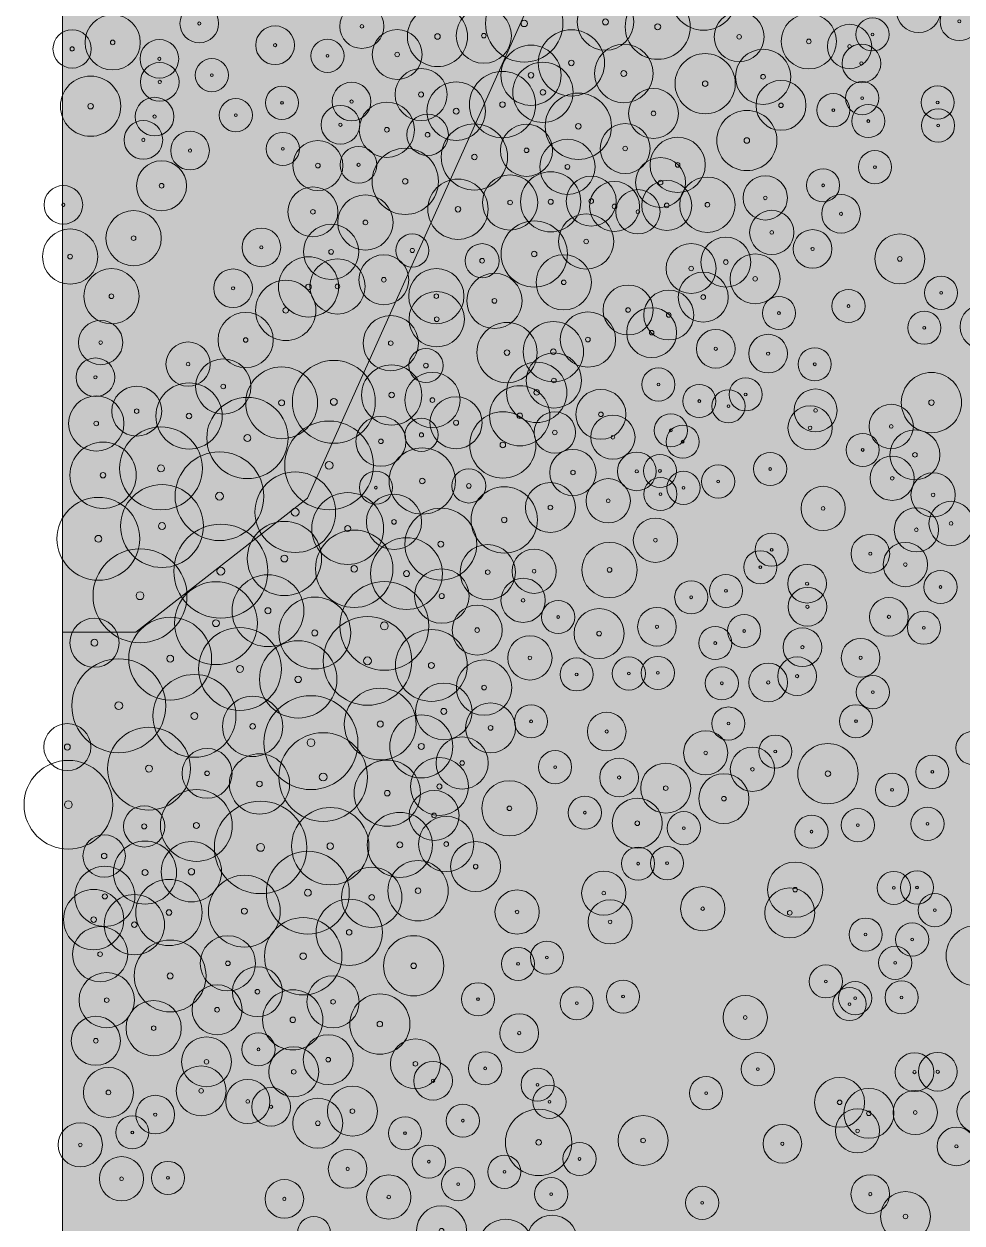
# Model space of a CAD drawing. Header units: metres. Extents: x -7 to 1019, y -7 to 1014.
# Drawn here: x -6.9 to 162.8, y 463.9 to 680.9 of the extents above; entities that cross this region are included whole.
import ezdxf

# ---------------------------------------------------------------- set-up
doc = ezdxf.new("R2010")
doc.units = ezdxf.units.M
doc.header["$MEASUREMENT"] = 0
for name, color, linetype, lineweight, true_color in [('TPX_CONTOUR_LINES_5M', 7, 'CONTINUOUS', 0, 0x969696), ('TPX_FRAME_PROJECT', 7, 'CONTINUOUS', 0, 0x000000), ('TPX_VEGETATION_GREEN_SPACES', 7, 'CONTINUOUS', 0, 0x58ba48), ('TPX_VEGETATION_GREEN_SPACES_HATCH', 7, 'CONTINUOUS', 0, 0x58ba48), ('TPX_VEGETATION_TREES_INDIVIDUAL', 7, 'CONTINUOUS', 0, 0x136734)]:
    doc.layers.add(name, color=color, linetype=linetype, lineweight=lineweight, true_color=true_color)

# ---------------------------------------------------------------- blocks, each defined once
blk = doc.blocks.new('TREETR004_CR044')
at = {"layer": 'TPX_VEGETATION_TREES_INDIVIDUAL'}
for radius in [4.44, 0.417]:
    blk.add_circle((0, 0, 0.04), radius, dxfattribs=at)
blk = doc.blocks.new('TREETR005_CR060')
at = {"layer": 'TPX_VEGETATION_TREES_INDIVIDUAL'}
for radius in [6, 0.5]:
    blk.add_circle((0, 0, 0.04), radius, dxfattribs=at)
blk = doc.blocks.new('TREETR005_CR049')
at = {"layer": 'TPX_VEGETATION_TREES_INDIVIDUAL'}
for radius in [4.93, 0.458]:
    blk.add_circle((0, 0, 0.04), radius, dxfattribs=at)
blk = doc.blocks.new('TREETR004_CR031')
at = {"layer": 'TPX_VEGETATION_TREES_INDIVIDUAL'}
for radius in [3.09, 0.417]:
    blk.add_circle((0, 0, 0.04), radius, dxfattribs=at)
blk = doc.blocks.new('TREETR003_CR033')
at = {"layer": 'TPX_VEGETATION_TREES_INDIVIDUAL'}
for radius in [3.32, 0.292]:
    blk.add_circle((0, 0, 0.04), radius, dxfattribs=at)
blk = doc.blocks.new('TREETR006_CR070')
at = {"layer": 'TPX_VEGETATION_TREES_INDIVIDUAL'}
for radius in [7, 0.583]:
    blk.add_circle((0, 0, 0.04), radius, dxfattribs=at)
blk = doc.blocks.new('TREETR003_CR030')
at = {"layer": 'TPX_VEGETATION_TREES_INDIVIDUAL'}
for radius in [3, 0.25]:
    blk.add_circle((0, 0, 0.04), radius, dxfattribs=at)
blk = doc.blocks.new('TREETR005_CR051')
at = {"layer": 'TPX_VEGETATION_TREES_INDIVIDUAL'}
for radius in [5.13, 0.542]:
    blk.add_circle((0, 0, 0.04), radius, dxfattribs=at)
blk = doc.blocks.new('TREETR004_CR045')
at = {"layer": 'TPX_VEGETATION_TREES_INDIVIDUAL'}
for radius in [4.52, 0.417]:
    blk.add_circle((0, 0, 0.04), radius, dxfattribs=at)
blk = doc.blocks.new('TREETR005_CR057')
at = {"layer": 'TPX_VEGETATION_TREES_INDIVIDUAL'}
for radius in [5.71, 0.542]:
    blk.add_circle((0, 0, 0.04), radius, dxfattribs=at)
blk = doc.blocks.new('TREETR004_CR038')
at = {"layer": 'TPX_VEGETATION_TREES_INDIVIDUAL'}
for radius in [3.75, 0.417]:
    blk.add_circle((0, 0, 0.04), radius, dxfattribs=at)
blk = doc.blocks.new('TREETR004_CR047')
at = {"layer": 'TPX_VEGETATION_TREES_INDIVIDUAL'}
for radius in [4.72, 0.417]:
    blk.add_circle((0, 0, 0.04), radius, dxfattribs=at)
blk = doc.blocks.new('TREETR005_CR059')
at = {"layer": 'TPX_VEGETATION_TREES_INDIVIDUAL'}
for radius in [5.89, 0.542]:
    blk.add_circle((0, 0, 0.04), radius, dxfattribs=at)
blk = doc.blocks.new('TREETR006_CR074')
at = {"layer": 'TPX_VEGETATION_TREES_INDIVIDUAL'}
for radius in [7.35, 0.625]:
    blk.add_circle((0, 0, 0.04), radius, dxfattribs=at)
blk = doc.blocks.new('TREETR005_CR052')
at = {"layer": 'TPX_VEGETATION_TREES_INDIVIDUAL'}
for radius in [5.24, 0.458]:
    blk.add_circle((0, 0, 0.04), radius, dxfattribs=at)
blk = doc.blocks.new('TREETR005_CR054')
at = {"layer": 'TPX_VEGETATION_TREES_INDIVIDUAL'}
for radius in [5.44, 0.458]:
    blk.add_circle((0, 0, 0.04), radius, dxfattribs=at)
blk = doc.blocks.new('TREETR003_CR040')
at = {"layer": 'TPX_VEGETATION_TREES_INDIVIDUAL'}
for radius in [4, 0.333]:
    blk.add_circle((0, 0, 0.04), radius, dxfattribs=at)
blk = doc.blocks.new('TREETR004_CR050')
at = {"layer": 'TPX_VEGETATION_TREES_INDIVIDUAL'}
for radius in [5, 0.417]:
    blk.add_circle((0, 0, 0.04), radius, dxfattribs=at)
blk = doc.blocks.new('TREETR006_CR045')
at = {"layer": 'TPX_VEGETATION_TREES_INDIVIDUAL'}
for radius in [4.45, 0.625]:
    blk.add_circle((0, 0, 0.04), radius, dxfattribs=at)
blk = doc.blocks.new('TREETR003_CR039')
at = {"layer": 'TPX_VEGETATION_TREES_INDIVIDUAL'}
for radius in [3.89, 0.333]:
    blk.add_circle((0, 0, 0.04), radius, dxfattribs=at)
blk = doc.blocks.new('TREETR005_CR037')
at = {"layer": 'TPX_VEGETATION_TREES_INDIVIDUAL'}
for radius in [3.74, 0.458]:
    blk.add_circle((0, 0, 0.04), radius, dxfattribs=at)
blk = doc.blocks.new('TREETR004_CR042')
at = {"layer": 'TPX_VEGETATION_TREES_INDIVIDUAL'}
for radius in [4.19, 0.417]:
    blk.add_circle((0, 0, 0.04), radius, dxfattribs=at)
blk = doc.blocks.new('TREETR004_CR035')
at = {"layer": 'TPX_VEGETATION_TREES_INDIVIDUAL'}
for radius in [3.47, 0.375]:
    blk.add_circle((0, 0, 0.04), radius, dxfattribs=at)
blk = doc.blocks.new('TREETR005_CR055')
at = {"layer": 'TPX_VEGETATION_TREES_INDIVIDUAL'}
for radius in [5.45, 0.5]:
    blk.add_circle((0, 0, 0.04), radius, dxfattribs=at)
blk = doc.blocks.new('TREETR006_CR075')
at = {"layer": 'TPX_VEGETATION_TREES_INDIVIDUAL'}
for radius in [7.5, 0.625]:
    blk.add_circle((0, 0, 0.04), radius, dxfattribs=at)
blk = doc.blocks.new('TREETR007_CR080')
at = {"layer": 'TPX_VEGETATION_TREES_INDIVIDUAL'}
for radius in [8.03, 0.708]:
    blk.add_circle((0, 0, 0.04), radius, dxfattribs=at)
blk = doc.blocks.new('TREETR006_CR055')
at = {"layer": 'TPX_VEGETATION_TREES_INDIVIDUAL'}
for radius in [5.46, 0.583]:
    blk.add_circle((0, 0, 0.04), radius, dxfattribs=at)
blk = doc.blocks.new('TREETR007_CR084')
at = {"layer": 'TPX_VEGETATION_TREES_INDIVIDUAL'}
for radius in [8.37, 0.708]:
    blk.add_circle((0, 0, 0.04), radius, dxfattribs=at)
blk = doc.blocks.new('TREETR005_CR047')
at = {"layer": 'TPX_VEGETATION_TREES_INDIVIDUAL'}
for radius in [4.71, 0.458]:
    blk.add_circle((0, 0, 0.04), radius, dxfattribs=at)
blk = doc.blocks.new('TREETR004_CR030')
at = {"layer": 'TPX_VEGETATION_TREES_INDIVIDUAL'}
for radius in [3, 0.375]:
    blk.add_circle((0, 0, 0.04), radius, dxfattribs=at)
blk = doc.blocks.new('TREETR005_CR053')
at = {"layer": 'TPX_VEGETATION_TREES_INDIVIDUAL'}
for radius in [5.3, 0.542]:
    blk.add_circle((0, 0, 0.04), radius, dxfattribs=at)
blk = doc.blocks.new('TREETR005_CR065')
at = {"layer": 'TPX_VEGETATION_TREES_INDIVIDUAL'}
for radius in [6.5, 0.542]:
    blk.add_circle((0, 0, 0.04), radius, dxfattribs=at)
blk = doc.blocks.new('TREETR005_CR038')
at = {"layer": 'TPX_VEGETATION_TREES_INDIVIDUAL'}
for radius in [3.84, 0.5]:
    blk.add_circle((0, 0, 0.04), radius, dxfattribs=at)
blk = doc.blocks.new('TREETR005_CR043')
at = {"layer": 'TPX_VEGETATION_TREES_INDIVIDUAL'}
for radius in [4.25, 0.542]:
    blk.add_circle((0, 0, 0.04), radius, dxfattribs=at)
blk = doc.blocks.new('TREETR003_CR035')
at = {"layer": 'TPX_VEGETATION_TREES_INDIVIDUAL'}
for radius in [3.5, 0.292]:
    blk.add_circle((0, 0, 0.04), radius, dxfattribs=at)
blk = doc.blocks.new('TREETR007_CR073')
at = {"layer": 'TPX_VEGETATION_TREES_INDIVIDUAL'}
for radius in [7.3, 0.708]:
    blk.add_circle((0, 0, 0.04), radius, dxfattribs=at)
blk = doc.blocks.new('TREETR006_CR067')
at = {"layer": 'TPX_VEGETATION_TREES_INDIVIDUAL'}
for radius in [6.72, 0.625]:
    blk.add_circle((0, 0, 0.04), radius, dxfattribs=at)
blk = doc.blocks.new('TREETR007_CR085')
at = {"layer": 'TPX_VEGETATION_TREES_INDIVIDUAL'}
for radius in [8.5, 0.708]:
    blk.add_circle((0, 0, 0.04), radius, dxfattribs=at)

msp = doc.modelspace()

# ---------------------------------------------------------------- hatches: boundary and pattern name
at = {"layer": 'TPX_VEGETATION_GREEN_SPACES_HATCH'}
msp.add_hatch(color=256, dxfattribs=at).paths.add_polyline_path([(0, 815.56), (0, 165.34), (13.02, 152.57), (46.37, 184.19), (48.03, 224.85), (83.18, 235.28), (122.01, 247.5), (139.83, 216.9), (560.02, 738.24), (575.52, 717.94), (628.86, 774.72), (664.02, 898.62), (626.71, 936.05), (591.38, 961.32), (529.37, 1005.65), (527.1, 1007.12), (425.31, 1007.12), (370.92, 971.48), (91.66, 834.53), (82.63, 852.04), (0, 815.56)])

# ---------------------------------------------------------------- linework, layer by layer
at = {"layer": 'TPX_CONTOUR_LINES_5M', "elevation": 0.05}
msp.add_lwpolyline([(272.27, 1007.12), (272.27, 991.86), (279.68, 981.37), (332.95, 977.7), (351.77, 961.34), (359.12, 869.79), (332.95, 788.8), (306.31, 768.14), (279.68, 765.23), (253.04, 772.6), (173.13, 824.26), (146.5, 818.4), (93.71, 778.23), (112.74, 747.71), (44.38, 595.12), (13.32, 570.81), (0, 570.81)], dxfattribs=at)
at = {"layer": 'TPX_FRAME_PROJECT', "elevation": 0}
msp.add_lwpolyline([(0, 0), (1012.17, 0), (1012.17, 1007.12), (0, 1007.12)], close=True, dxfattribs=at)
at = {"layer": 'TPX_VEGETATION_GREEN_SPACES', "elevation": 0}
msp.add_lwpolyline([(0, 815.56), (0, 165.34), (13.02, 152.57), (46.37, 184.19), (48.03, 224.85), (83.18, 235.28), (122.01, 247.5), (139.83, 216.9), (560.02, 738.24), (575.52, 717.94), (628.86, 774.72), (664.02, 898.62), (626.71, 936.05), (591.38, 961.32), (529.37, 1005.65), (527.1, 1007.12), (425.31, 1007.12), (370.92, 971.48), (91.66, 834.53), (82.63, 852.04)], close=True, dxfattribs=at)

# ---------------------------------------------------------------- block references
at = {"layer": 'TPX_VEGETATION_TREES_INDIVIDUAL'}
for name, p in [('TREETR005_CR060', (116.03, 685.81, 0.04)), ('TREETR006_CR070', (83.57, 681.04, 0.04)), ('TREETR005_CR051', (98.27, 681.31, 0.04)), ('TREETR005_CR059', (107.73, 680.43, 0.04)), ('TREETR003_CR040', (154.92, 683.37, 0.04)), ('TREETR003_CR035', (24.78, 681.03, 0.04)), ('TREETR003_CR040', (54.19, 680.51, 0.04)), ('TREETR005_CR055', (67.87, 678.67, 0.04)), ('TREETR004_CR050', (76.26, 678.82, 0.04)), ('TREETR003_CR035', (162.3, 681.42, 0.04)), ('TREETR004_CR050', (9.1, 677.61, 0.04)), ('TREETR004_CR045', (122.46, 678.61, 0.04)), ('TREETR004_CR050', (135.07, 677.79, 0.04)), ('TREETR003_CR030', (146.6, 679.05, 0.04)), ('TREETR004_CR035', (1.77, 676.43, 0.04)), ('TREETR003_CR035', (38.5, 677.1, 0.04)), ('TREETR004_CR045', (60.58, 675.41, 0.04)), ('TREETR005_CR060', (92.1, 673.89, 0.04)), ('TREETR003_CR040', (142.44, 676.88, 0.04)), ('TREETR003_CR035', (17.55, 674.63, 0.04)), ('TREETR003_CR030', (47.98, 675.18, 0.04)), ('TREETR005_CR053', (101.58, 671.97, 0.04)), ('TREETR003_CR035', (144.59, 673.79, 0.04)), ('TREETR005_CR055', (84.79, 671.66, 0.04)), ('TREETR005_CR055', (116.31, 670.14, 0.04)), ('TREETR004_CR050', (126.79, 671.38, 0.04)), ('TREETR003_CR035', (17.62, 670.45, 0.04)), ('TREETR003_CR030', (27.05, 671.67, 0.04)), ('TREETR005_CR055', (86.95, 668.57, 0.04)), ('TREETR005_CR055', (5.11, 666.05, 0.04)), ('TREETR005_CR047', (64.91, 668.17, 0.04)), ('TREETR005_CR060', (79.64, 666.35, 0.04)), ('TREETR003_CR030', (39.74, 666.67, 0.04)), ('TREETR003_CR035', (52.33, 666.9, 0.04)), ('TREETR005_CR053', (71.26, 665.15, 0.04)), ('TREETR004_CR045', (106.96, 664.75, 0.04)), ('TREETR004_CR045', (130.03, 666.21, 0.04)), ('TREETR003_CR030', (144.71, 667.52, 0.04)), ('TREETR003_CR030', (158.37, 666.73, 0.04)), ('TREETR003_CR035', (16.69, 664.17, 0.04)), ('TREETR003_CR030', (31.38, 664.43, 0.04)), ('TREETR004_CR050', (58.72, 661.79, 0.04)), ('TREETR005_CR060', (93.36, 662.42, 0.04)), ('TREETR003_CR030', (139.5, 665.34, 0.04)), ('TREETR003_CR035', (50.31, 662.69, 0.04)), ('TREETR004_CR038', (66.09, 660.88, 0.04)), ('TREETR005_CR055', (123.85, 659.84, 0.04)), ('TREETR003_CR030', (145.83, 663.37, 0.04)), ('TREETR003_CR030', (158.45, 662.55, 0.04)), ('TREETR003_CR035', (14.66, 659.95, 0.04)), ('TREETR005_CR060', (74.56, 656.86, 0.04)), ('TREETR004_CR047', (83.99, 658.07, 0.04)), ('TREETR004_CR045', (101.83, 658.39, 0.04)), ('TREETR003_CR035', (23.1, 658.02, 0.04)), ('TREETR003_CR030', (39.89, 658.32, 0.04)), ('TREETR004_CR050', (91.39, 655.07, 0.04)), ('TREETR004_CR050', (111.33, 655.43, 0.04)), ('TREETR004_CR045', (46.24, 655.3, 0.04)), ('TREETR003_CR033', (53.59, 655.44, 0.04)), ('TREETR005_CR060', (62.04, 652.45, 0.04)), ('TREETR003_CR030', (147.03, 655.03, 0.04)), ('TREETR004_CR045', (17.96, 651.66, 0.04)), ('TREETR004_CR045', (108.24, 652.24, 0.04)), ('TREETR004_CR050', (81.01, 648.62, 0.04)), ('TREETR005_CR054', (88.36, 648.75, 0.04)), ('TREETR004_CR045', (95.7, 648.88, 0.04)), ('TREETR003_CR040', (127.19, 649.45, 0.04)), ('TREETR003_CR030', (137.64, 651.73, 0.04)), ('TREETR003_CR035', (0.18, 648.2, 0.04)), ('TREETR004_CR045', (45.34, 646.93, 0.04)), ('TREETR005_CR055', (71.58, 647.4, 0.04)), ('TREETR004_CR045', (99.92, 647.92, 0.04)), ('TREETR004_CR045', (109.36, 648.09, 0.04)), ('TREETR004_CR050', (116.71, 648.22, 0.04)), ('TREETR004_CR050', (54.83, 645.01, 0.04)), ('TREETR003_CR040', (104.14, 646.95, 0.04)), ('TREETR003_CR035', (140.89, 646.57, 0.04)), ('TREETR004_CR050', (12.89, 642.17, 0.04)), ('TREETR003_CR040', (128.35, 643.21, 0.04)), ('TREETR005_CR060', (85.38, 639.3, 0.04)), ('TREETR004_CR050', (94.78, 641.56, 0.04)), ('TREETR004_CR050', (1.4, 638.83, 0.04)), ('TREETR003_CR035', (36.01, 640.5, 0.04)), ('TREETR004_CR050', (48.63, 639.68, 0.04)), ('TREETR004_CR030', (63.32, 639.94, 0.04)), ('TREETR003_CR035', (135.75, 640.21, 0.04)), ('TREETR004_CR045', (151.53, 638.4, 0.04)), ('TREETR004_CR031', (75.95, 638.08, 0.04)), ('TREETR004_CR045', (113.77, 636.68, 0.04)), ('TREETR004_CR045', (120.05, 637.84, 0.04)), ('TREETR005_CR055', (44.54, 633.34, 0.04)), ('TREETR004_CR050', (49.79, 633.43, 0.04)), ('TREETR004_CR045', (58.17, 634.63, 0.04)), ('TREETR004_CR050', (90.72, 634.17, 0.04)), ('TREETR004_CR045', (125.35, 634.8, 0.04)), ('TREETR004_CR050', (8.88, 631.65, 0.04)), ('TREETR003_CR035', (30.9, 633.09, 0.04)), ('TREETR004_CR050', (67.67, 631.67, 0.04)), ('TREETR004_CR045', (115.96, 631.5, 0.04)), ('TREETR005_CR055', (40.42, 629.09, 0.04)), ('TREETR004_CR050', (78.18, 630.81, 0.04)), ('TREETR003_CR030', (158.99, 632.27, 0.04)), ('TREETR004_CR050', (67.74, 627.49, 0.04)), ('TREETR004_CR045', (102.36, 629.16, 0.04)), ('TREETR004_CR045', (109.72, 628.25, 0.04)), ('TREETR003_CR030', (142.24, 629.88, 0.04)), ('TREETR004_CR045', (106.63, 625.06, 0.04)), ('TREETR003_CR030', (129.66, 628.61, 0.04)), ('TREETR003_CR040', (166.45, 626.14, 0.04)), ('TREETR004_CR050', (33.17, 623.73, 0.04)), ('TREETR004_CR050', (59.42, 623.16, 0.04)), ('TREETR004_CR050', (95.1, 623.81, 0.04)), ('TREETR003_CR030', (155.96, 625.95, 0.04)), ('TREETR003_CR040', (6.93, 623.26, 0.04)), ('TREETR005_CR055', (80.45, 621.45, 0.04)), ('TREETR005_CR055', (88.85, 621.61, 0.04)), ('TREETR003_CR035', (118.23, 622.14, 0.04)), ('TREETR003_CR040', (22.75, 619.37, 0.04)), ('TREETR003_CR035', (127.7, 621.26, 0.04)), ('TREETR004_CR031', (65.79, 619.1, 0.04)), ('TREETR004_CR050', (88.94, 616.39, 0.04)), ('TREETR003_CR030', (136.13, 619.33, 0.04)), ('TREETR003_CR035', (5.99, 616.98, 0.04)), ('TREETR004_CR050', (29.12, 615.31, 0.04)), ('TREETR005_CR065', (39.67, 612.36, 0.04)), ('TREETR006_CR075', (49.12, 612.53, 0.04)), ('TREETR005_CR055', (59.59, 613.77, 0.04)), ('TREETR005_CR055', (85.83, 614.24, 0.04)), ('TREETR003_CR030', (107.85, 615.68, 0.04)), ('TREETR004_CR050', (66.96, 612.86, 0.04)), ('TREETR003_CR030', (123.63, 613.88, 0.04)), ('TREETR005_CR055', (157.25, 612.4, 0.04)), ('TREETR004_CR045', (13.45, 610.85, 0.04)), ('TREETR005_CR060', (22.92, 609.97, 0.04)), ('TREETR005_CR055', (82.76, 610.01, 0.04)), ('TREETR004_CR045', (97.45, 610.27, 0.04)), ('TREETR003_CR030', (115.25, 612.68, 0.04)), ('TREETR003_CR030', (120.52, 611.73, 0.04)), ('TREETR003_CR039', (136.28, 610.97, 0.04)), ('TREETR004_CR050', (6.14, 608.62, 0.04)), ('TREETR006_CR074', (33.49, 605.98, 0.04)), ('TREETR005_CR047', (71.23, 608.75, 0.04)), ('TREETR005_CR060', (79.7, 604.73, 0.04)), ('TREETR004_CR038', (89.11, 606.99, 0.04)), ('TREETR003_CR040', (99.62, 606.13, 0.04)), ('TREETR003_CR030', (110.1, 607.37, 0.04)), ('TREETR003_CR040', (135.29, 607.82, 0.04)), ('TREETR003_CR040', (149.98, 608.09, 0.04)), ('TREETR006_CR075', (17.84, 600.48, 0.04)), ('TREETR007_CR080', (48.27, 601.03, 0.04)), ('TREETR004_CR045', (57.64, 605.38, 0.04)), ('TREETR004_CR030', (64.97, 606.55, 0.04)), ('TREETR003_CR030', (112.24, 605.32, 0.04)), ('TREETR003_CR030', (144.81, 603.82, 0.04)), ('TREETR004_CR045', (154.27, 602.94, 0.04)), ('TREETR005_CR060', (7.36, 599.25, 0.04)), ('TREETR007_CR080', (28.43, 595.45, 0.04)), ('TREETR005_CR060', (65.12, 598.2, 0.04)), ('TREETR004_CR042', (92.39, 599.74, 0.04)), ('TREETR003_CR035', (103.93, 599.95, 0.04)), ('TREETR003_CR030', (108.13, 600.02, 0.04)), ('TREETR003_CR030', (128.07, 600.38, 0.04)), ('TREETR003_CR040', (150.15, 598.69, 0.04)), ('TREETR007_CR073', (42.13, 592.56, 0.04)), ('TREETR003_CR030', (56.74, 597, 0.04)), ('TREETR004_CR031', (73.54, 597.31, 0.04)), ('TREETR003_CR030', (112.39, 596.96, 0.04)), ('TREETR003_CR030', (118.67, 598.12, 0.04)), ('TREETR003_CR040', (157.55, 595.69, 0.04)), ('TREETR006_CR075', (18.03, 590.04, 0.04)), ('TREETR005_CR060', (79.95, 591.16, 0.04)), ('TREETR004_CR045', (88.3, 593.4, 0.04)), ('TREETR003_CR040', (98.78, 594.63, 0.04)), ('TREETR003_CR030', (108.21, 595.84, 0.04)), ('TREETR003_CR040', (137.65, 593.24, 0.04)), ('TREETR006_CR075', (6.52, 587.74, 0.04)), ('TREETR005_CR065', (51.63, 589.6, 0.04)), ('TREETR004_CR050', (60.01, 590.8, 0.04)), ('TREETR005_CR065', (68.48, 586.77, 0.04)), ('TREETR003_CR040', (154.52, 589.37, 0.04)), ('TREETR003_CR040', (160.8, 590.53, 0.04)), ('TREETR006_CR067', (40.18, 584.17, 0.04)), ('TREETR003_CR040', (107.31, 587.47, 0.04)), ('TREETR007_CR085', (28.67, 581.88, 0.04)), ('TREETR006_CR070', (52.81, 582.31, 0.04)), ('TREETR003_CR030', (128.34, 585.76, 0.04)), ('TREETR003_CR035', (146.2, 585.04, 0.04)), ('TREETR005_CR065', (62.27, 581.44, 0.04)), ('TREETR004_CR050', (76.97, 581.7, 0.04)), ('TREETR004_CR050', (99.01, 582.1, 0.04)), ('TREETR003_CR040', (152.53, 583.07, 0.04)), ('TREETR007_CR085', (14.05, 577.43, 0.04)), ('TREETR003_CR040', (85.36, 581.86, 0.04)), ('TREETR003_CR030', (126.29, 582.59, 0.04)), ('TREETR005_CR049', (68.65, 577.38, 0.04)), ('TREETR003_CR035', (134.75, 579.61, 0.04)), ('TREETR003_CR030', (158.9, 579.01, 0.04)), ('TREETR006_CR075', (27.79, 572.46, 0.04)), ('TREETR005_CR065', (37.2, 574.72, 0.04)), ('TREETR007_CR080', (58.25, 571.97, 0.04)), ('TREETR003_CR040', (83.36, 576.6, 0.04)), ('TREETR003_CR030', (113.79, 577.15, 0.04)), ('TREETR003_CR030', (120.07, 578.3, 0.04)), ('TREETR003_CR035', (134.82, 575.44, 0.04)), ('TREETR005_CR065', (45.67, 570.69, 0.04)), ('TREETR004_CR045', (75.06, 571.22, 0.04)), ('TREETR003_CR030', (89.71, 573.58, 0.04)), ('TREETR003_CR035', (107.59, 571.81, 0.04)), ('TREETR003_CR035', (149.55, 573.61, 0.04)), ('TREETR006_CR045', (5.81, 568.93, 0.04)), ('TREETR006_CR075', (19.51, 566.04, 0.04)), ('TREETR007_CR080', (55.21, 565.64, 0.04)), ('TREETR004_CR045', (97.12, 570.58, 0.04)), ('TREETR003_CR030', (123.35, 571.05, 0.04)), ('TREETR003_CR030', (155.89, 571.64, 0.04)), ('TREETR006_CR075', (32.14, 564.18, 0.04)), ('TREETR005_CR065', (66.77, 564.81, 0.04)), ('TREETR003_CR030', (118.14, 568.87, 0.04)), ('TREETR003_CR035', (133.9, 568.11, 0.04)), ('TREETR006_CR070', (42.67, 562.29, 0.04)), ('TREETR003_CR040', (84.6, 566.17, 0.04)), ('TREETR003_CR035', (144.44, 566.21, 0.04)), ('TREETR007_CR085', (10.21, 557.52, 0.04)), ('TREETR004_CR050', (76.3, 560.8, 0.04)), ('TREETR003_CR030', (93.05, 563.19, 0.04)), ('TREETR003_CR030', (102.5, 563.36, 0.04)), ('TREETR003_CR030', (107.74, 563.46, 0.04)), ('TREETR003_CR030', (119.32, 561.58, 0.04)), ('TREETR003_CR035', (127.72, 561.73, 0.04)), ('TREETR003_CR035', (132.95, 562.87, 0.04)), ('TREETR006_CR075', (23.9, 555.68, 0.04)), ('TREETR003_CR030', (146.65, 559.98, 0.04)), ('TREETR005_CR065', (57.52, 554.2, 0.04)), ('TREETR005_CR051', (69.02, 556.49, 0.04)), ('TREETR005_CR055', (34.43, 553.78, 0.04)), ('TREETR007_CR085', (44.98, 550.84, 0.04)), ('TREETR004_CR045', (77.48, 553.51, 0.04)), ('TREETR005_CR057', (64.94, 550.15, 0.04)), ('TREETR003_CR030', (84.8, 554.69, 0.04)), ('TREETR003_CR035', (98.49, 552.85, 0.04)), ('TREETR003_CR030', (120.51, 554.29, 0.04)), ('TREETR003_CR030', (143.6, 554.71, 0.04)), ('TREETR005_CR043', (0.9, 550.04, 0.04)), ('TREETR006_CR075', (15.67, 546.13, 0.04)), ('TREETR007_CR080', (47.19, 544.61, 0.04)), ('TREETR004_CR047', (72.34, 547.15, 0.04)), ('TREETR003_CR040', (116.4, 548.99, 0.04)), ('TREETR003_CR030', (129, 549.22, 0.04)), ('TREETR003_CR030', (164.68, 549.87, 0.04)), ('TREETR004_CR045', (26.18, 545.28, 0.04)), ('TREETR003_CR030', (89.15, 546.41, 0.04)), ('TREETR003_CR040', (124.86, 546.01, 0.04)), ('TREETR005_CR055', (138.52, 545.22, 0.04)), ('TREETR007_CR080', (1.09, 539.6, 0.04)), ('TREETR005_CR055', (35.67, 543.36, 0.04)), ('TREETR005_CR060', (58.79, 541.69, 0.04)), ('TREETR005_CR052', (68.22, 542.9, 0.04)), ('TREETR003_CR035', (100.74, 544.53, 0.04)), ('TREETR004_CR045', (109.17, 542.6, 0.04)), ('TREETR003_CR030', (157.41, 545.56, 0.04)), ('TREETR004_CR045', (119.7, 540.7, 0.04)), ('TREETR003_CR030', (150.12, 542.29, 0.04)), ('TREETR004_CR050', (80.89, 538.95, 0.04)), ('TREETR005_CR065', (24.25, 535.84, 0.04)), ('TREETR004_CR045', (67.26, 537.66, 0.04)), ('TREETR003_CR030', (94.55, 538.16, 0.04)), ('TREETR004_CR045', (104.03, 536.24, 0.04)), ('TREETR005_CR037', (14.81, 535.67, 0.04)), ('TREETR007_CR084', (35.87, 531.87, 0.04)), ('TREETR006_CR070', (48.47, 532.1, 0.04)), ('TREETR003_CR030', (112.45, 535.35, 0.04)), ('TREETR003_CR030', (143.93, 535.91, 0.04)), ('TREETR003_CR030', (156.53, 536.14, 0.04)), ('TREETR005_CR059', (61.06, 532.33, 0.04)), ('TREETR004_CR050', (69.46, 532.48, 0.04)), ('TREETR003_CR030', (135.56, 534.72, 0.04)), ('TREETR005_CR038', (7.56, 530.32, 0.04)), ('TREETR005_CR057', (14.96, 527.32, 0.04)), ('TREETR006_CR055', (23.35, 527.47, 0.04)), ('TREETR004_CR045', (74.78, 528.4, 0.04)), ('TREETR003_CR030', (104.17, 528.93, 0.04)), ('TREETR003_CR030', (109.41, 529.02, 0.04)), ('TREETR006_CR075', (44.42, 523.67, 0.04)), ('TREETR005_CR054', (7.69, 523.01, 0.04)), ('TREETR005_CR055', (55.98, 522.84, 0.04)), ('TREETR005_CR055', (64.36, 524.03, 0.04)), ('TREETR003_CR040', (97.96, 523.59, 0.04)), ('TREETR004_CR050', (132.6, 524.22, 0.04)), ('TREETR003_CR030', (150.44, 524.54, 0.04)), ('TREETR003_CR030', (154.64, 524.62, 0.04)), ('TREETR005_CR060', (19.29, 520.09, 0.04)), ('TREETR005_CR065', (32.93, 520.33, 0.04)), ('TREETR005_CR055', (5.66, 518.8, 0.04)), ('TREETR005_CR055', (13.03, 517.88, 0.04)), ('TREETR003_CR040', (82.28, 520.18, 0.04)), ('TREETR003_CR040', (115.86, 520.78, 0.04)), ('TREETR004_CR045', (131.62, 520.02, 0.04)), ('TREETR003_CR030', (157.86, 520.5, 0.04)), ('TREETR005_CR060', (51.9, 516.5, 0.04)), ('TREETR003_CR040', (99.11, 518.39, 0.04)), ('TREETR006_CR070', (43.58, 512.17, 0.04)), ('TREETR003_CR030', (145.34, 516.09, 0.04)), ('TREETR004_CR050', (6.83, 512.55, 0.04)), ('TREETR003_CR030', (153.76, 515.2, 0.04)), ('TREETR005_CR055', (165.36, 512.28, 0.04)), ('TREETR005_CR065', (19.5, 508.6, 0.04)), ('TREETR004_CR050', (29.95, 510.88, 0.04)), ('TREETR005_CR055', (63.56, 510.44, 0.04)), ('TREETR003_CR030', (87.68, 511.92, 0.04)), ('TREETR003_CR030', (82.45, 510.78, 0.04)), ('TREETR003_CR030', (150.68, 510.97, 0.04)), ('TREETR004_CR045', (35.29, 505.75, 0.04)), ('TREETR003_CR030', (138.15, 507.61, 0.04)), ('TREETR004_CR050', (8.03, 504.22, 0.04)), ('TREETR004_CR047', (48.98, 503.91, 0.04)), ('TREETR004_CR045', (28, 502.49, 0.04)), ('TREETR005_CR055', (41.69, 500.65, 0.04)), ('TREETR003_CR030', (75.21, 504.38, 0.04)), ('TREETR003_CR030', (93.07, 503.66, 0.04)), ('TREETR003_CR030', (101.45, 504.86, 0.04)), ('TREETR003_CR030', (142.42, 503.51, 0.04)), ('TREETR003_CR030', (143.45, 504.57, 0.04)), ('TREETR003_CR030', (151.85, 504.72, 0.04)), ('TREETR004_CR050', (16.52, 499.15, 0.04)), ('TREETR005_CR055', (57.45, 499.89, 0.04)), ('TREETR003_CR040', (123.57, 501.08, 0.04)), ('TREETR003_CR035', (82.67, 498.25, 0.04)), ('TREETR004_CR044', (6.06, 496.87, 0.04)), ('TREETR004_CR045', (26.08, 493.05, 0.04)), ('TREETR003_CR030', (35.48, 495.31, 0.04)), ('TREETR004_CR045', (48.11, 493.45, 0.04)), ('TREETR004_CR045', (63.88, 492.69, 0.04)), ('TREETR004_CR045', (41.86, 491.25, 0.04)), ('TREETR003_CR035', (67.08, 489.62, 0.04)), ('TREETR003_CR030', (76.49, 491.87, 0.04)), ('TREETR003_CR030', (125.84, 491.72, 0.04)), ('TREETR003_CR035', (154.19, 491.19, 0.04)), ('TREETR003_CR035', (158.39, 491.26, 0.04)), ('TREETR004_CR045', (8.33, 487.51, 0.04)), ('TREETR004_CR045', (25.12, 487.81, 0.04)), ('TREETR003_CR030', (85.99, 488.91, 0.04)), ('TREETR003_CR040', (33.55, 485.88, 0.04)), ('TREETR003_CR035', (37.77, 484.91, 0.04)), ('TREETR004_CR045', (52.48, 484.13, 0.04)), ('TREETR003_CR030', (88.15, 485.82, 0.04)), ('TREETR003_CR030', (116.47, 487.37, 0.04)), ('TREETR004_CR045', (140.64, 485.72, 0.04)), ('TREETR003_CR035', (16.8, 483.49, 0.04)), ('TREETR004_CR045', (46.22, 481.93, 0.04)), ('TREETR004_CR045', (145.93, 483.73, 0.04)), ('TREETR003_CR040', (154.32, 483.88, 0.04)), ('TREETR003_CR040', (165.87, 484.09, 0.04)), ('TREETR003_CR030', (72.46, 482.4, 0.04)), ('TREETR005_CR060', (86.18, 478.47, 0.04)), ('TREETR003_CR040', (143.88, 480.56, 0.04)), ('TREETR003_CR040', (3.25, 478.02, 0.04)), ('TREETR003_CR030', (12.66, 480.28, 0.04)), ('TREETR003_CR030', (62, 480.12, 0.04)), ('TREETR004_CR045', (105.07, 478.81, 0.04)), ('TREETR003_CR035', (130.28, 478.22, 0.04)), ('TREETR003_CR035', (161.78, 477.75, 0.04)), ('TREETR003_CR030', (66.3, 474.98, 0.04)), ('TREETR003_CR030', (93.58, 475.47, 0.04)), ('TREETR003_CR040', (10.71, 471.89, 0.04)), ('TREETR003_CR035', (51.62, 473.67, 0.04)), ('TREETR003_CR030', (79.98, 473.14, 0.04)), ('TREETR003_CR030', (19.11, 472.04, 0.04)), ('TREETR003_CR030', (71.62, 470.9, 0.04)), ('TREETR003_CR035', (40.17, 468.24, 0.04)), ('TREETR003_CR040', (59.06, 468.58, 0.04)), ('TREETR003_CR030', (88.45, 469.11, 0.04)), ('TREETR003_CR035', (146.19, 469.11, 0.04)), ('TREETR003_CR030', (115.77, 467.52, 0.04)), ('TREETR004_CR045', (152.56, 465.05, 0.04)), ('TREETR004_CR045', (68.62, 462.49, 0.04)), ('TREETR003_CR030', (45.53, 462.07, 0.04)), ('TREETR004_CR050', (80.22, 459.56, 0.04)), ('TREETR004_CR045', (88.6, 460.76, 0.04))]:
    msp.add_blockref(name, p, dxfattribs=at)

doc.saveas('drawing.dxf')
